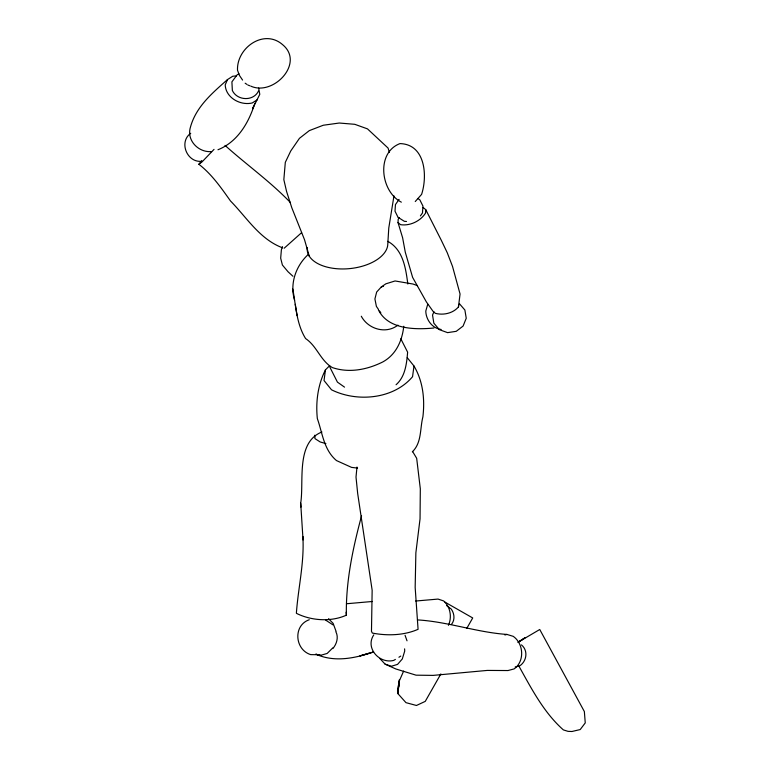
<?xml version="1.0" encoding="UTF-8"?>
<svg xmlns="http://www.w3.org/2000/svg" width="770" height="770" viewBox="0 0 770 770"><rect width="100%" height="100%" fill="white"/><g stroke="black" fill="none" stroke-linecap="round" stroke-linejoin="round"><path stroke-width="1.16" d="M300.935 507.103L300.704 503.156C304.15 481.337 295.661 442.307 321.918 431.989M300.704 503.156L303.043 539.953L302.851 536.594C304.487 562.466 298.163 587.789 296.373 613.305C311.292 620.803 331.052 622.102 346.365 615.182C345.778 581.331 352.853 548.336 361.573 515.804M423.173 207.563L425.752 209.652L441.287 240.259L447.264 252.762L452.519 266.41L460.056 294.015L458.468 306.893C453.058 313.361 443.318 315.45 435.358 313.332L433.048 311.321L426.368 301.907L412.624 277.402L405.28 252.194L402.623 237.795L398.023 222.597L398.196 219.219L399.341 217.621M425.752 209.652L425.579 213.03C420.458 221.125 410.112 226.072 400.592 224.696L398.023 222.597M458.468 306.893L458.622 305.074M356.972 467.053L356.01 477.053L357.684 493.56L372.151 590.205L371.477 631.275L372.324 633.065C387.272 635.962 404.029 635.481 418.072 629.311L415.165 587.433L415.867 552.822L420.045 518.855L420.314 488.786L416.676 458.285L412.585 451.49M294.583 300.223C289.578 283.707 295.853 265.804 308.347 254.379M329.647 365.673L325.46 369.85L324.035 380.544L331.514 389.793C356.962 402.489 393.586 399.245 412.556 376.703L413.981 366.01L407.253 357.684M393.971 195.878L388.773 228.045L387.714 245.303A40.454 22.214 -5.6 0 1 344.671 268.932A40.454 22.214 -5.6 0 1 307.297 247.709M403.778 326.268C402.161 340.667 396.252 354.518 382.854 361.91C367.29 369.677 349.185 373.306 332.342 367.579C320.426 360.63 317.048 346.221 305.594 338.55C296.344 323.679 295.95 305.757 292.773 289.029M427.735 304.256L425.791 311.07C425.935 319.694 432.307 328.434 441.133 329.464M282.475 246.612L281.387 249.778L280.675 258.171L282.397 265.024L288.038 271.762L292.956 276.266M373.806 634.846C364.865 647.974 379.437 664.135 393.701 660.41L395.385 659.418M448.419 625.327C452.134 617.299 450.45 606.799 443.626 600.927L438.043 599.079L415.665 601.033M254.803 103.363C248.797 122.738 237.622 141.911 217.977 149.755M253.436 106.674L252.522 108.878L259.788 94.306L258.643 88.069M433.905 311.792L432.538 315.084L433.847 323.188L439.372 329.666L447.572 332.64L456.244 331.321L463.088 326.066L466.245 318.27L464.887 310.031L459.411 303.698M236.323 75.912L232.733 76.249L227.487 79.58L225.215 84.892C225.697 97.771 240.5 105.846 252.271 102.949L257.517 99.619M325.46 369.85C317.846 384.817 315.623 401.998 317.336 418.582C322.534 433.26 323.737 449.728 336.452 460.556L351.572 467.39L357.54 468.093M403.634 671.094L398.773 682.162L397.888 693.616L405.973 702.654L416.454 705.484L425.252 701.374L440.873 673.914M466.803 628.339L472.713 617.954L444.983 602.14M420.42 215.879L422.461 212.992L422.951 206.052L419.794 199.776L417.773 198.477M451.451 624.432C455.137 619.956 454.483 613.748 451.336 609.147L446.6 605.576M282.696 247.863C259.875 239.422 246.872 217.612 230.509 200.989C221.144 187.803 211.798 174.251 198.862 164.27L201.759 160.497M399.072 199.411L395.453 204.589L395.01 211.211L398.003 217.227M332.842 648.552C336.663 644.115 338.742 637.387 335.941 631.9M258.508 91.052C253.397 101.582 237.102 100.755 232.348 90.475L231.905 81.861L237.179 74.777L238.979 73.824M190.729 133.277C178.823 141.738 186.552 161.787 200.566 161.373M412.345 451.807C421.873 442.74 419.862 428.62 422.894 416.878C424.934 399.37 423.125 381.419 413.981 366.01M415.251 201.528L421.604 194.377C427.677 175.714 425.319 144.269 399.976 143.595C375.789 152.739 380.601 191.547 401.343 202.163M214.022 149.39L202.067 161.873L198.862 164.27M396.069 384.75C405.299 376.665 406.647 363.681 407.628 352.179L400.804 338.79M417.484 285.67L413.067 284.043L395.077 280.963L385.837 283.832L381.314 286.94L376.665 292.022L374.913 298.962L376.395 306.402L378.301 309.165M227.487 79.58C211.817 93.516 195.108 107.492 189.988 128.917C187.37 141.574 199.295 152.797 211.567 151.555M332.717 647.965L327.163 653.451L320.31 655.424L315.787 654.134C334.498 662.604 354.826 658.312 373.431 652.017M301.59 232.675L284.197 248.209M397.917 325.132C386.02 334.45 368.166 329.175 361.294 316.229M309.28 619.735C292.898 625.394 294.746 649.659 310.695 654.625L319.974 654.75M518.085 642.247L539.751 629.494L584.363 711.557L585.248 722.915L580.205 729.556L571.927 731.5L568 731.346L563.361 729.893C543.736 712.491 531.493 688.649 518.874 666.05M518.133 642.267L524.938 637.82L518.585 641.92M398.918 657.253L400.756 656.078M381.314 286.94L383.527 286.209M369.051 653.258L359.927 655.905L373.623 651.93M504.899 634.981L506.958 634.432L513.244 636.347C523.706 643.682 524.861 661.247 514.177 668.889L507.998 670.545L487.266 670.42L433.164 675.386L416.06 675.175L395.819 668.957L385.125 664.163L379.88 658.552M515.178 666.964L519.471 666.031C526.853 661.382 528.355 650.496 521.434 644.875M433.953 328.001C415.049 329.829 388.051 329.531 378.368 309.819M346.471 603.757L372.439 601.476M406.502 221.471L404.394 221.337L398.263 217.458M417.475 619.908C447.784 621.669 476.668 632.343 506.958 634.432M250.789 86.125C273.225 96.443 304.939 63.169 282.686 44.727C264.091 28.317 236.563 47.75 237.506 70.234L239.422 75.393L242.579 80.07M325.893 443.587L320.156 441.951L314.969 438.611L314.795 435.204M385.125 664.163L391.43 666.243L397.561 664.385L402.296 658.976L404.712 651.064L404.606 648.85M247.863 85.037L249.817 85.768M325.652 620.11L332.938 624.855M245.149 83.208L246.958 84.43M344.527 387.137L337.433 382.132L329.858 367.155M387.782 241.318C403.22 249.855 405.713 268.201 407.831 284.005M225.033 145.395C246.544 164.742 270.308 181.547 290.367 202.5M328.53 618.705L333.141 623.382L336.038 631.275M379.562 311.013L380.832 312.861M405.049 635.279L407.022 640.813M389.428 152.441L388.061 148.061L367.492 128.879L354.778 124.307L339.252 123.027L323.284 125.241L309.309 130.621L299.443 138.331L290.752 150.968L285.314 162.335L283.841 179.67L286.584 191.509L291.83 207.823L304.535 239.749L309.261 256.208M295.276 304.323L297.105 315.613M346.154 612.217L346.365 615.182M398.793 685.791L398.773 682.162L398.841 686.907M399.466 679.727L397.888 693.616L397.541 690.738L399.466 679.727"/></g></svg>
